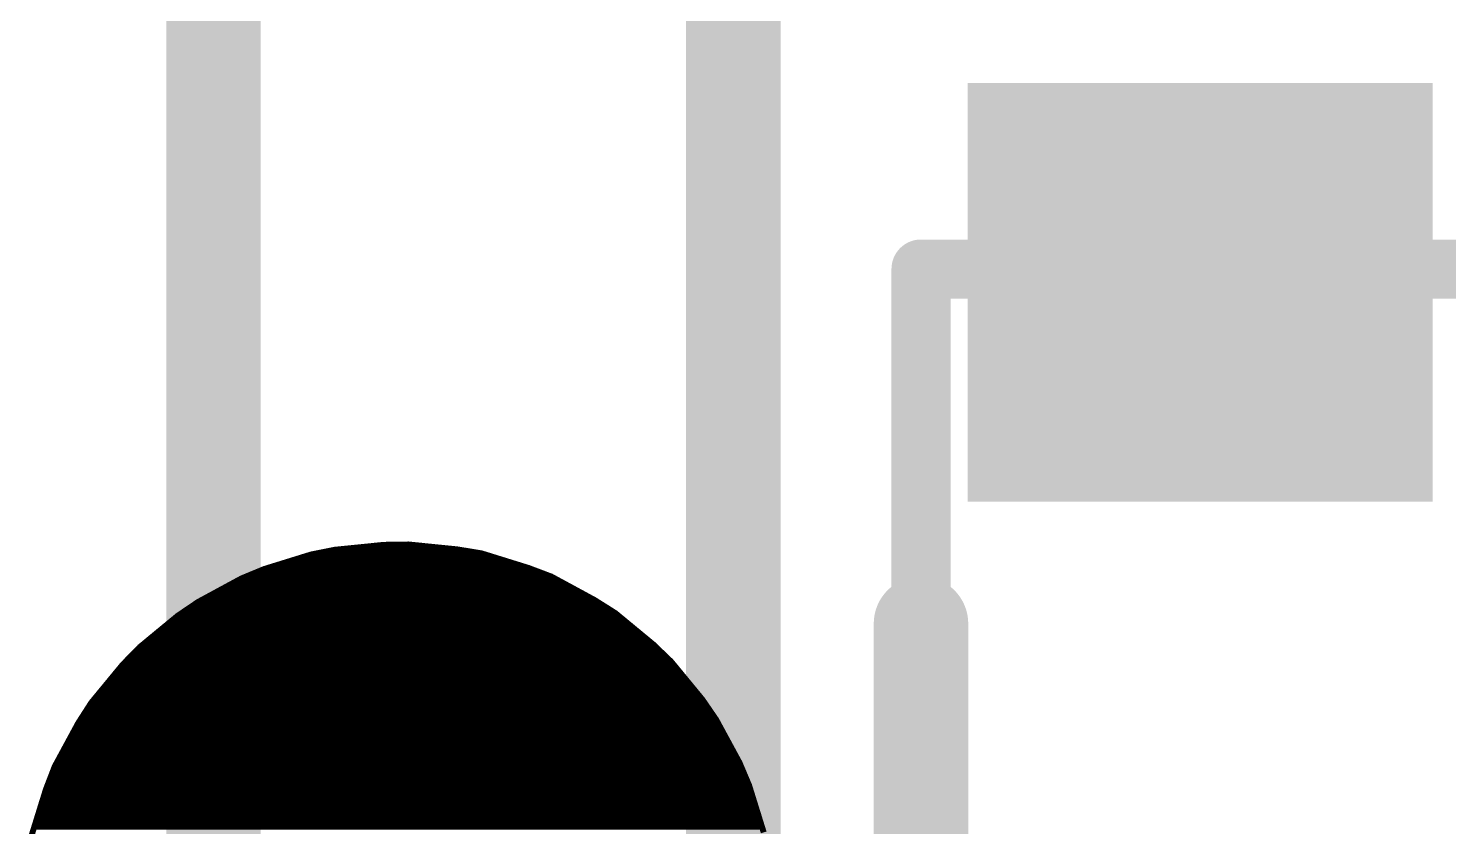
# Model space of a CAD drawing. Extents: x -33 to 53.6, y -19.6 to 58.5.
# Drawn here: x 6.079 to 9.132, y 11.316 to 13.031 of the extents above; entities that cross this region are included whole.
import ezdxf

# ---------------------------------------------------------------- set-up
doc = ezdxf.new("R2010")
doc.units = 0
for name, color, linetype in [('1', 12, 'CONTINUOUS'), ('16', 132, 'CONTINUOUS'), ('21', 41, 'CONTINUOUS'), ('51', 53, 'CONTINUOUS')]:
    doc.layers.add(name, color=color, linetype=linetype)

# ---------------------------------------------------------------- blocks, each defined once
blk = doc.blocks.new('RECT')
blk.add_solid([(-0.5, -0.5), (0.5, -0.5), (-0.5, 0.5), (0.5, 0.5)])

msp = doc.modelspace()

# ---------------------------------------------------------------- linework, layer by layer
at = {"layer": '16', "const_width": 0.2032}
for points in [[(7.5946, 9.1694), (7.5946, 29.3878)], [(6.477, 22.606), (6.477, 8.636)]]:
    msp.add_lwpolyline(points, dxfattribs=at)
at = {"layer": '21'}
for points, const_width in [([(6.7382, 11.9108), (6.6865, 11.9005)], 0.0127), ([(6.8434, 11.9214), (6.7382, 11.9108)], 0.0127), ([(6.7564, 11.9126), (6.9916, 11.9126)], 0.0127), ([(6.896, 11.9222), (6.8434, 11.9214)], 0.0127), ([(7.0012, 11.9116), (6.896, 11.9222)], 0.0127), ([(7.0532, 11.9031), (7.0012, 11.9116)], 0.0127), ([(7.1542, 11.8717), (7.0532, 11.9031)], 0.0127), ([(6.6865, 11.9005), (6.5855, 11.8692)], 0.0127), ([(6.6028, 11.8745), (7.1452, 11.8745)], 0.0127), ([(6.6437, 11.8872), (7.1043, 11.8872)], 0.0127), ([(6.6846, 11.8999), (7.0634, 11.8999)], 0.0127), ([(7.2035, 11.8531), (7.1542, 11.8717)], 0.0127), ([(6.5369, 11.849), (6.4439, 11.7986)], 0.0127), ([(6.5855, 11.8692), (6.5369, 11.849)], 0.0127), ([(6.537, 11.8491), (7.2109, 11.8491)], 0.0127), ([(6.5678, 11.8618), (7.1805, 11.8618)], 0.0127), ([(7.2964, 11.8027), (7.2035, 11.8531)], 0.0127), ([(7.998, 9.076), (7.998, 11.752)], 0.2032), ([(6.4668, 11.811), (7.2811, 11.811)], 0.0127), ([(6.4902, 11.8237), (7.2577, 11.8237)], 0.0127), ([(6.5136, 11.8364), (7.2343, 11.8364)], 0.0127), ([(6.4439, 11.7986), (6.4003, 11.7691)], 0.0127), ([(6.4247, 11.7856), (7.3235, 11.7856)], 0.0127), ([(6.4435, 11.7983), (7.3034, 11.7983)], 0.0127), ([(7.341, 11.7746), (7.2964, 11.8027)], 0.0127), ([(6.4003, 11.7691), (6.3188, 11.7018)], 0.0127), ([(6.3895, 11.7602), (7.3584, 11.7602)], 0.0127), ([(6.4059, 11.7729), (7.343, 11.7729)], 0.0127), ([(7.4225, 11.7073), (7.341, 11.7746)], 0.0127), ([(6.3433, 11.7221), (7.4046, 11.7221)], 0.0127), ([(6.3587, 11.7348), (7.3892, 11.7348)], 0.0127), ([(6.3741, 11.7475), (7.3738, 11.7475)], 0.0127), ([(6.3188, 11.7018), (6.282, 11.6642)], 0.0127), ([(6.3138, 11.6967), (7.4336, 11.6967)], 0.0127), ([(6.3279, 11.7094), (7.42, 11.7094)], 0.0127), ([(7.4605, 11.6708), (7.4225, 11.7073)], 0.0127), ([(6.282, 11.6642), (6.2147, 11.5826)], 0.0127), ([(6.2774, 11.6586), (7.4706, 11.6586)], 0.0127), ([(6.2889, 11.6713), (7.46, 11.6713)], 0.0127), ([(6.3014, 11.684), (7.4468, 11.684)], 0.0127), ([(7.5278, 11.5892), (7.4605, 11.6708)], 0.0127), ([(6.2564, 11.6332), (7.4915, 11.6332)], 0.0127), ([(6.2669, 11.6459), (7.481, 11.6459)], 0.0127), ([(6.2355, 11.6078), (7.5125, 11.6078)], 0.0127), ([(6.246, 11.6205), (7.502, 11.6205)], 0.0127), ([(6.2147, 11.5826), (6.1862, 11.5383)], 0.0127), ([(6.2064, 11.5697), (7.5412, 11.5697)], 0.0127), ([(6.2145, 11.5824), (7.5325, 11.5824)], 0.0127), ([(6.225, 11.5951), (7.5229, 11.5951)], 0.0127), ([(7.5576, 11.5458), (7.5278, 11.5892)], 0.0127), ([(6.1862, 11.5383), (6.1358, 11.4453)], 0.0127), ([(6.1901, 11.5443), (7.5584, 11.5443)], 0.0127), ([(6.1983, 11.557), (7.5499, 11.557)], 0.0127), ([(7.608, 11.4529), (7.5576, 11.5458)], 0.0127), ([(6.1688, 11.5062), (7.5791, 11.5062)], 0.0127), ([(6.1757, 11.5189), (7.5722, 11.5189)], 0.0127), ([(6.1826, 11.5316), (7.5653, 11.5316)], 0.0127), ([(6.1551, 11.4808), (7.5929, 11.4808)], 0.0127), ([(6.1619, 11.4935), (7.586, 11.4935)], 0.0127), ([(6.1358, 11.4453), (6.1169, 11.3962)], 0.0127), ([(6.1348, 11.4427), (7.6123, 11.4427)], 0.0127), ([(6.1413, 11.4554), (7.6067, 11.4554)], 0.0127), ([(6.1482, 11.4681), (7.5998, 11.4681)], 0.0127), ([(7.6285, 11.4044), (7.608, 11.4529)], 0.0127), ([(6.125, 11.4173), (7.6231, 11.4173)], 0.0127), ([(6.1299, 11.43), (7.6177, 11.43)], 0.0127), ([(6.1169, 11.3962), (6.0855, 11.2952)], 0.0127), ([(6.1155, 11.3919), (7.6324, 11.3919)], 0.0127), ([(6.1201, 11.4046), (7.6284, 11.4046)], 0.0127), ([(7.6599, 11.3034), (7.6285, 11.4044)], 0.0127), ([(6.1037, 11.3538), (7.6442, 11.3538)], 0.0127), ([(6.1076, 11.3665), (7.6403, 11.3665)], 0.0127), ([(6.1116, 11.3792), (7.6364, 11.3792)], 0.0127), ([(6.0958, 11.3284), (7.6521, 11.3284)], 0.0127), ([(6.0998, 11.3411), (7.6482, 11.3411)], 0.0127), ([(6.0919, 11.3157), (7.6561, 11.3157)], 0.0127)]:
    msp.add_lwpolyline(points, dxfattribs=dict(at, const_width=const_width))
for points, const_width in [([(6.7378, 11.9139, 1), (6.7385, 11.9076)], 0.0064), ([(6.7388, 11.9076, 1), (6.7375, 11.9139)], 0.0064), ([(6.7564, 11.9158, 1), (6.7564, 11.9094)], 0.0064), ([(6.8433, 11.9245, 1), (6.8434, 11.9182)], 0.0064), ([(6.8437, 11.9182, 1), (6.8431, 11.9245)], 0.0064), ([(6.8963, 11.9254, 1), (6.8957, 11.9191)], 0.0064), ([(6.896, 11.9191, 1), (6.8959, 11.9254)], 0.0064), ([(6.9916, 11.9094, 1), (6.9916, 11.9158)], 0.0064), ([(7.0017, 11.9148, 1), (7.0007, 11.9085)], 0.0064), ([(7.0009, 11.9085, 1), (7.0015, 11.9148)], 0.0064), ([(7.0541, 11.9061, 1), (7.0522, 11.9)], 0.0064), ([(7.0527, 11.8999, 1), (7.0537, 11.9062)], 0.0064), ([(6.6028, 11.8777, 1), (6.6028, 11.8713)], 0.0064), ([(6.6437, 11.8904, 1), (6.6437, 11.884)], 0.0064), ([(6.6846, 11.9031, 1), (6.6846, 11.8967)], 0.0064), ([(6.6859, 11.9036, 1), (6.6872, 11.8974)], 0.0064), ([(6.6875, 11.8975, 1), (6.6856, 11.9035)], 0.0064), ([(7.0634, 11.8967, 1), (7.0634, 11.9031)], 0.0064), ([(7.1043, 11.884, 1), (7.1043, 11.8904)], 0.0064), ([(7.1452, 11.8713, 1), (7.1452, 11.8777)], 0.0064), ([(7.1553, 11.8747, 1), (7.1531, 11.8687)], 0.0064), ([(7.1532, 11.8687, 1), (7.1551, 11.8747)], 0.0064), ([(6.5357, 11.852, 1), (6.5381, 11.8461)], 0.0064), ([(6.537, 11.8523, 1), (6.537, 11.8459)], 0.0064), ([(6.5384, 11.8463, 1), (6.5354, 11.8518)], 0.0064), ([(6.5678, 11.865, 1), (6.5678, 11.8586)], 0.0064), ([(6.5846, 11.8722, 1), (6.5865, 11.8661)], 0.0064), ([(6.5867, 11.8662, 1), (6.5843, 11.8721)], 0.0064), ([(7.1805, 11.8586, 1), (7.1805, 11.865)], 0.0064), ([(7.205, 11.8559, 1), (7.202, 11.8504)], 0.0064), ([(7.2023, 11.8502, 1), (7.2046, 11.8561)], 0.0064), ([(7.2109, 11.8459, 1), (7.2109, 11.8523)], 0.0064), ([(8.0488, 11.752, 1), (7.9472, 11.752)], 0.1016), ([(6.4668, 11.8142, 1), (6.4668, 11.8078)], 0.0064), ([(6.4902, 11.8269, 1), (6.4902, 11.8205)], 0.0064), ([(6.5136, 11.8396, 1), (6.5136, 11.8332)], 0.0064), ([(7.2343, 11.8332, 1), (7.2343, 11.8396)], 0.0064), ([(7.2577, 11.8205, 1), (7.2577, 11.8269)], 0.0064), ([(7.2811, 11.8078, 1), (7.2811, 11.8142)], 0.0064), ([(6.4247, 11.7888, 1), (6.4247, 11.7824)], 0.0064), ([(6.4435, 11.8015, 1), (6.4435, 11.7951)], 0.0064), ([(6.4424, 11.8014, 1), (6.4455, 11.7958)], 0.0064), ([(6.4457, 11.796, 1), (6.4422, 11.8012)], 0.0064), ([(7.2981, 11.8054, 1), (7.2947, 11.8)], 0.0064), ([(7.2949, 11.7999, 1), (7.2979, 11.8055)], 0.0064), ([(7.3034, 11.7951, 1), (7.3034, 11.8015)], 0.0064), ([(7.3235, 11.7824, 1), (7.3235, 11.7888)], 0.0064), ([(6.3895, 11.7634, 1), (6.3895, 11.757)], 0.0064), ([(6.3986, 11.7718, 1), (6.4021, 11.7665)], 0.0064), ([(6.4023, 11.7667, 1), (6.3983, 11.7716)], 0.0064), ([(6.4059, 11.7761, 1), (6.4059, 11.7697)], 0.0064), ([(7.343, 11.7771, 1), (7.3389, 11.7722)], 0.0064), ([(7.3393, 11.7719, 1), (7.3427, 11.7773)], 0.0064), ([(7.343, 11.7697, 1), (7.343, 11.7761)], 0.0064), ([(7.3584, 11.757, 1), (7.3584, 11.7634)], 0.0064), ([(6.3433, 11.7253, 1), (6.3433, 11.7189)], 0.0064), ([(6.3587, 11.738, 1), (6.3587, 11.7316)], 0.0064), ([(6.3741, 11.7507, 1), (6.3741, 11.7443)], 0.0064), ([(7.3738, 11.7443, 1), (7.3738, 11.7507)], 0.0064), ([(7.3892, 11.7316, 1), (7.3892, 11.738)], 0.0064), ([(7.4046, 11.7189, 1), (7.4046, 11.7253)], 0.0064), ([(6.3138, 11.6999, 1), (6.3138, 11.6935)], 0.0064), ([(6.3167, 11.7043, 1), (6.3208, 11.6994)], 0.0064), ([(6.321, 11.6996, 1), (6.3165, 11.704)], 0.0064), ([(6.3279, 11.7126, 1), (6.3279, 11.7062)], 0.0064), ([(7.4247, 11.7096, 1), (7.4203, 11.705)], 0.0064), ([(7.42, 11.7062, 1), (7.42, 11.7126)], 0.0064), ([(7.4205, 11.7048, 1), (7.4246, 11.7097)], 0.0064), ([(7.4336, 11.6935, 1), (7.4336, 11.6999)], 0.0064), ([(6.2774, 11.6618, 1), (6.2774, 11.6554)], 0.0064), ([(6.2797, 11.6664, 1), (6.2842, 11.6619)], 0.0064), ([(6.2844, 11.6621, 1), (6.2795, 11.6662)], 0.0064), ([(6.2889, 11.6745, 1), (6.2889, 11.6681)], 0.0064), ([(6.3014, 11.6872, 1), (6.3014, 11.6808)], 0.0064), ([(7.4468, 11.6808, 1), (7.4468, 11.6872)], 0.0064), ([(7.4629, 11.6728, 1), (7.458, 11.6688)], 0.0064), ([(7.4583, 11.6685, 1), (7.4627, 11.6731)], 0.0064), ([(7.46, 11.6681, 1), (7.46, 11.6745)], 0.0064), ([(7.4706, 11.6554, 1), (7.4706, 11.6618)], 0.0064), ([(6.2564, 11.6364, 1), (6.2564, 11.63)], 0.0064), ([(6.2669, 11.6491, 1), (6.2669, 11.6427)], 0.0064), ([(7.481, 11.6427, 1), (7.481, 11.6491)], 0.0064), ([(7.4915, 11.63, 1), (7.4915, 11.6364)], 0.0064), ([(6.2355, 11.611, 1), (6.2355, 11.6046)], 0.0064), ([(6.246, 11.6237, 1), (6.246, 11.6173)], 0.0064), ([(7.502, 11.6173, 1), (7.502, 11.6237)], 0.0064), ([(7.5125, 11.6046, 1), (7.5125, 11.611)], 0.0064), ([(6.2064, 11.5729, 1), (6.2064, 11.5665)], 0.0064), ([(6.2145, 11.5856, 1), (6.2145, 11.5792)], 0.0064), ([(6.2122, 11.5846, 1), (6.2171, 11.5806)], 0.0064), ([(6.2173, 11.5809, 1), (6.212, 11.5843)], 0.0064), ([(6.225, 11.5983, 1), (6.225, 11.5919)], 0.0064), ([(7.5229, 11.5919, 1), (7.5229, 11.5983)], 0.0064), ([(7.5304, 11.591, 1), (7.5252, 11.5874)], 0.0064), ([(7.5254, 11.5872, 1), (7.5302, 11.5912)], 0.0064), ([(7.5325, 11.5792, 1), (7.5325, 11.5856)], 0.0064), ([(7.5412, 11.5665, 1), (7.5412, 11.5729)], 0.0064), ([(6.1836, 11.54, 1), (6.1889, 11.5365)], 0.0064), ([(6.189, 11.5367, 1), (6.1834, 11.5398)], 0.0064), ([(6.1901, 11.5475, 1), (6.1901, 11.5411)], 0.0064), ([(6.1983, 11.5602, 1), (6.1983, 11.5538)], 0.0064), ([(7.5499, 11.5538, 1), (7.5499, 11.5602)], 0.0064), ([(7.5604, 11.5473, 1), (7.5548, 11.5443)], 0.0064), ([(7.555, 11.544, 1), (7.5602, 11.5476)], 0.0064), ([(7.5584, 11.5411, 1), (7.5584, 11.5475)], 0.0064), ([(6.1688, 11.5094, 1), (6.1688, 11.503)], 0.0064), ([(6.1757, 11.5221, 1), (6.1757, 11.5157)], 0.0064), ([(6.1826, 11.5348, 1), (6.1826, 11.5284)], 0.0064), ([(7.5653, 11.5284, 1), (7.5653, 11.5348)], 0.0064), ([(7.5722, 11.5157, 1), (7.5722, 11.5221)], 0.0064), ([(7.5791, 11.503, 1), (7.5791, 11.5094)], 0.0064), ([(6.1551, 11.484, 1), (6.1551, 11.4776)], 0.0064), ([(6.1619, 11.4967, 1), (6.1619, 11.4903)], 0.0064), ([(7.586, 11.4903, 1), (7.586, 11.4967)], 0.0064), ([(7.5929, 11.4776, 1), (7.5929, 11.484)], 0.0064), ([(6.1348, 11.4459, 1), (6.1348, 11.4395)], 0.0064), ([(6.133, 11.4468, 1), (6.1386, 11.4438)], 0.0064), ([(6.1387, 11.4442, 1), (6.1328, 11.4464)], 0.0064), ([(6.1413, 11.4586, 1), (6.1413, 11.4522)], 0.0064), ([(6.1482, 11.4713, 1), (6.1482, 11.4649)], 0.0064), ([(7.5998, 11.4649, 1), (7.5998, 11.4713)], 0.0064), ([(7.611, 11.4541, 1), (7.6051, 11.4516)], 0.0064), ([(7.6053, 11.4514, 1), (7.6108, 11.4544)], 0.0064), ([(7.6067, 11.4522, 1), (7.6067, 11.4586)], 0.0064), ([(7.6123, 11.4395, 1), (7.6123, 11.4459)], 0.0064), ([(6.125, 11.4205, 1), (6.125, 11.4141)], 0.0064), ([(6.1299, 11.4332, 1), (6.1299, 11.4268)], 0.0064), ([(7.6177, 11.4268, 1), (7.6177, 11.4332)], 0.0064), ([(7.6231, 11.4141, 1), (7.6231, 11.4205)], 0.0064), ([(6.1155, 11.3951, 1), (6.1155, 11.3887)], 0.0064), ([(6.1139, 11.3973, 1), (6.1198, 11.395)], 0.0064), ([(6.1199, 11.3952, 1), (6.1138, 11.3971)], 0.0064), ([(6.1201, 11.4078, 1), (6.1201, 11.4014)], 0.0064), ([(7.6316, 11.4053, 1), (7.6255, 11.4035)], 0.0064), ([(7.6256, 11.4032, 1), (7.6315, 11.4056)], 0.0064), ([(7.6284, 11.4014, 1), (7.6284, 11.4078)], 0.0064), ([(7.6324, 11.3887, 1), (7.6324, 11.3951)], 0.0064), ([(6.1037, 11.357, 1), (6.1037, 11.3506)], 0.0064), ([(6.1076, 11.3697, 1), (6.1076, 11.3633)], 0.0064), ([(6.1116, 11.3824, 1), (6.1116, 11.376)], 0.0064), ([(7.6364, 11.376, 1), (7.6364, 11.3824)], 0.0064), ([(7.6403, 11.3633, 1), (7.6403, 11.3697)], 0.0064), ([(7.6442, 11.3506, 1), (7.6442, 11.357)], 0.0064), ([(6.0958, 11.3316, 1), (6.0958, 11.3252)], 0.0064), ([(6.0998, 11.3443, 1), (6.0998, 11.3379)], 0.0064), ([(7.6482, 11.3379, 1), (7.6482, 11.3443)], 0.0064), ([(7.6521, 11.3252, 1), (7.6521, 11.3316)], 0.0064), ([(6.0919, 11.3189, 1), (6.0919, 11.3125)], 0.0064), ([(7.6561, 11.3125, 1), (7.6561, 11.3189)], 0.0064)]:
    msp.add_lwpolyline(points, format="xyb", dxfattribs=dict(at, const_width=const_width))
at = {"layer": '51', "const_width": 0.0635}
for points in [[(7.998, 12.5458, 1), (7.998, 12.4823)], [(8.0297, 12.514, 1), (7.9663, 12.514)]]:
    msp.add_lwpolyline(points, format="xyb", dxfattribs=at)
at = {"layer": '51', "const_width": 0.127}
for points in [[(10.798, 12.514), (7.998, 12.514)], [(7.998, 12.514), (7.998, 8.314)]]:
    msp.add_lwpolyline(points, dxfattribs=at)

# ---------------------------------------------------------------- block references
at = {"layer": '1', "xscale": 0.9, "rotation": 270}
msp.add_blockref('RECT', (8.598, 12.464), dxfattribs=at)
at = {"layer": '51', "xscale": 0.2, "yscale": 0.6, "rotation": 270}
msp.add_blockref('RECT', (8.598, 12.614), dxfattribs=at)

doc.saveas('drawing.dxf')
